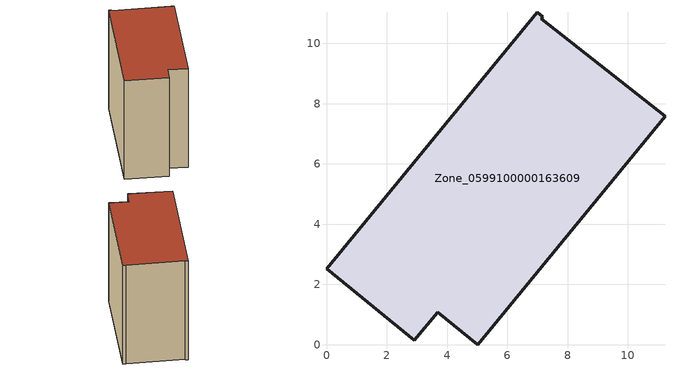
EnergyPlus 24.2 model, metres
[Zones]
Zone_0599100000163609
 floor ground (C_G): 3.69,1.09 2.91,0.15 0,2.53 6.99,11.03 7.17,10.88 7.12,10.83 11.01,7.76 11.23,7.58 5.02,0 z0
 wall outside (C_F): 6.99,11.03 0,2.53 2.91,0.15 3.69,1.09 5.02,0 11.23,7.58 11.01,7.76 7.12,10.83 7.17,10.88 6.99,11.03 z0:9.6
 roof outside (C_R): 11.01,7.76 7.12,10.83 7.17,10.88 6.99,11.03 0,2.53 2.91,0.15 3.69,1.09 5.02,0 11.23,7.58 z9.6
[BUILDING]
Pand.0599100000163609: North Axis=0; Terrain=City; Loads Convergence Tolerance Value=0.04; Temperature Convergence Tolerance Value=0.4; Solar Distribution=FullExterior; Maximum Number of Warmup Days=25; Minimum Number of Warmup Days=1
[Site:Location]
Rotterdam.The.Hague.AP_ZH_NLD Design_Conditions: Latitude=51.96; Longitude=4.45; Time Zone=1; Elevation=-4.5
[SITE:GROUNDTEMPERATURE:BUILDINGSURFACE]
18, 18, 18, 18, 18, 18, 18, 18, 18, 18, 18, 18
[MATERIAL] Thermal Absorptance=0.9; Solar Absorptance=0.7; Visible Absorptance=0.7
Name | Roughness | Thickness | Conductivity | Density | Specific Heat
G.TI.1946 | MediumSmooth | 0.15 | 1 | 540 | 1210
F.TI.1946 | Rough | 0.3 | 0.857143 | 1920 | 840
R.TI.1946 | MediumRough | 0.2 | 0.1 | 1500 | 1000
[CONSTRUCTION]
C_G: G.TI.1946
C_F: F.TI.1946
C_R: R.TI.1946
[ZONE]
Zone_0599100000163609: Type=1; Multiplier=1; Ceiling Height=Autocalculate; Volume=Autocalculate; Floor Area=autocalculate; Part of Total Floor Area=Yes
[ZONEINFILTRATION:DESIGNFLOWRATE]
Infil_Zone_0599100000163609: Zone or ZoneList or Space or SpaceList=Zone_0599100000163609; Schedule=AlwaysOn; Design Flow Rate Calculation Method=Flow/Area; Flow Rate per Floor Area=0.003; Constant Term Coefficient=1; Temperature Term Coefficient=0; Velocity Term Coefficient=0; Velocity Squared Term Coefficient=0
[HVACTEMPLATE:ZONE:IDEALLOADSAIRSYSTEM]
Zone_0599100000163609: Maximum Heating Supply Air Temperature=50; Minimum Cooling Supply Air Temperature=13; Maximum Heating Supply Air Humidity Ratio=0.0156; Minimum Cooling Supply Air Humidity Ratio=0.0077; Heating Limit=NoLimit; Cooling Limit=NoLimit; Dehumidification Control Type=ConstantSensibleHeatRatio; Cooling Sensible Heat Ratio=0.7; Dehumidification Setpoint=60; Humidification Control Type=None; Humidification Setpoint=30; Outdoor Air Method=None; Outdoor Air Flow Rate per Person=0.00944; Outdoor Air Flow Rate per Zone Floor Area=0; Outdoor Air Flow Rate per Zone=0; Demand Controlled Ventilation Type=None; Outdoor Air Economizer Type=NoEconomizer; Heat Recovery Type=None; Sensible Heat Recovery Effectiveness=0.7; Latent Heat Recovery Effectiveness=0.65
[ZONECONTROL:THERMOSTAT]
ThermostatControl_Zone_0599100000163609: Zone or ZoneList=Zone_0599100000163609; Control Type Schedule=DualSetpointControlType; Control 1=Thermostat_Zone_0599100000163609; Temperature Difference Between Cutout And Setpoint=0
[THERMOSTATSETPOINT:DUALSETPOINT]
Thermostat_Zone_0599100000163609: Heating Setpoint Temperature Schedule=HeatingSetpoint_Zone_0599100000163609; Cooling Setpoint Temperature Schedule=CoolingSetpoint_Zone_0599100000163609
[SCHEDULE:COMPACT]
HeatingSetpoint_Zone_0599100000163609: Through: 12/31, For: AllDays, Until: 24:00, 21
CoolingSetpoint_Zone_0599100000163609: Through: 12/31, For: AllDays, Until: 24:00, 24
DualSetpointControlType: Through: 12/31, For: AllDays, Until: 24:00, 4
AlwaysOn: Through: 12/31, For: AllDays, Until: 24:00, 1
